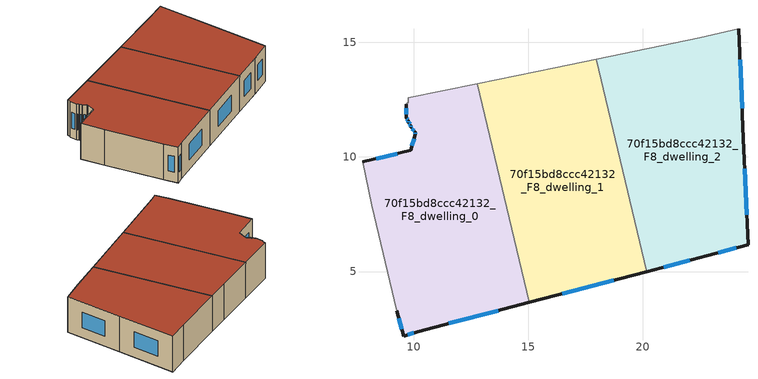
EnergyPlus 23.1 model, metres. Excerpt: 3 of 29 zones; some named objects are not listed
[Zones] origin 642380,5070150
70f15bd8ccc42132_F8_dwelling_0
 floor to 70f15bd8ccc42132_F7_dwelling_0 (EU_floor_Construction): 15.05,3.66 12.77,13.2 9.77,12.59 9.77,12.39 9.67,12.29 9.67,11.69 9.77,11.59 9.77,11.49 9.87,11.39 9.87,11.29 10.07,11.09 10.07,10.99 9.87,10.29 7.77,9.79 8.17,7.88 9.27,3.28 9.57,2.18 10.17,2.38 z24
 wall outside (EU_wall_Construction): 7.77,9.79 9.87,10.29 10.07,10.99 10.07,11.09 9.87,11.29 9.87,11.39 9.77,11.49 9.77,11.59 9.67,11.69 9.67,12.29 / 15.05,3.66 10.17,2.38 9.57,2.18 9.27,3.28 z24:27
 wall adiabatic (EU_wall_Construction): 9.27,3.28 8.17,7.88 7.77,9.79 / 9.67,12.29 9.77,12.39 9.77,12.59 12.77,13.2 z24:27
 wall to 70f15bd8ccc42132_F8_dwelling_1 (EU_wall_Construction): 12.77,13.2 15.05,3.66 z24:27
 window (EU_Window_Construction): 8.36,9.93 9.28,10.15 / 9.93,10.48 10.02,10.79 / 10.07,11.02 10.07,11.06 / 10.02,11.14 9.93,11.23 / 9.87,11.32 9.87,11.36 / 9.84,11.42 9.8,11.46 / 9.77,11.52 9.77,11.56 / 9.74,11.62 9.7,11.66 / 9.67,11.86 9.67,12.12 / 13.68,3.3 11.54,2.74 / 10,2.32 9.74,2.24 / 9.48,2.49 9.35,2.97 z24.84:26.16
 roof outside (EU_roof_Construction): 12.77,13.2 15.05,3.66 10.17,2.38 9.57,2.18 9.27,3.28 8.17,7.88 7.77,9.79 9.87,10.29 10.07,10.99 10.07,11.09 9.87,11.29 9.87,11.39 9.77,11.49 9.77,11.59 9.67,11.69 9.67,12.29 9.77,12.39 9.77,12.59 z27
70f15bd8ccc42132_F8_dwelling_1
 floor to 70f15bd8ccc42132_F7_dwelling_1 (EU_floor_Construction): 20.17,5 17.96,14.25 16.18,13.89 12.77,13.2 15.05,3.66 z24
 wall outside (EU_wall_Construction): 20.17,5 15.05,3.66 z24:27
 wall adiabatic (EU_wall_Construction): 12.77,13.2 16.18,13.89 17.96,14.25 z24:27
 wall to 70f15bd8ccc42132_F8_dwelling_2 (EU_wall_Construction): 17.96,14.25 20.17,5 z24:27
 window (EU_Window_Construction): 18.74,4.62 16.48,4.03 z24.84:26.16
 roof outside (EU_roof_Construction): 17.96,14.25 20.17,5 15.05,3.66 12.77,13.2 16.18,13.89 z27
70f15bd8ccc42132_F8_dwelling_2
 floor to 70f15bd8ccc42132_F7_dwelling_2 (EU_floor_Construction): 24.58,6.18 24.38,10.78 24.18,15.59 22.48,15.19 17.96,14.25 20.17,5 22.78,5.68 z24
 wall outside (EU_wall_Construction): 24.18,15.59 24.38,10.78 24.58,6.18 22.78,5.68 20.17,5 z24:27
 wall adiabatic (EU_wall_Construction): 17.96,14.25 22.48,15.19 24.18,15.59 z24:27
 window (EU_Window_Construction): 24.44,9.49 24.53,7.47 / 24.08,6.04 23.28,5.82 / 22.05,5.49 20.9,5.19 / 24.24,14.24 24.33,12.13 z24.84:26.16
 roof outside (EU_roof_Construction): 24.18,15.59 24.38,10.78 24.58,6.18 22.78,5.68 20.17,5 17.96,14.25 22.48,15.19 z27
[Building]
EU S2 Campaign: North Axis=0; Terrain=City; Solar Distribution=FullExterior
[Site:Location]
Lyon-Bron: Latitude=45.75; Longitude=5; Time Zone=1; Elevation=198
[SizingPeriod:WeatherFileDays]
AnnualSizingPeriod: Begin Month=1; Begin Day of Month=1; End Month=12; End Day of Month=31; Day of Week for Start Day=Monday; Use Weather File Daylight Saving Period=No; Use Weather File Rain and Snow Indicators=No
[MATERIAL]
EU_InternalMass_Material: Roughness=MediumRough; Thickness=0.1; Conductivity=1; Density=1800; Specific Heat=900; Thermal Absorptance=0.9; Solar Absorptance=0.7; Visible Absorptance=0.7
[MATERIAL:NOMASS] Roughness=MediumRough; Thermal Absorptance=0.9; Solar Absorptance=0.7; Visible Absorptance=0.7
Name | Thermal Resistance
EU_wall_NoMass | 0.776494
EU_roof_NoMass | 0.486893
EU_floor_NoMass | 0.421597
[WINDOWMATERIAL:SIMPLEGLAZINGSYSTEM]
EU_Window_SimpleGlazing: UFactor=4.24961; Solar Heat Gain Coefficient=0.83; Visible Transmittance=0.83
[CONSTRUCTION]
EU_wall_Construction: EU_wall_NoMass
EU_roof_Construction: EU_roof_NoMass
EU_floor_Construction: EU_floor_NoMass
EU_InternalMass_Construction: EU_InternalMass_Material
EU_Window_Construction: EU_Window_SimpleGlazing
[ZONE] Type=1; Multiplier=1; Ceiling Height=autocalculate; Floor Area=autocalculate; Part of Total Floor Area=Yes
Name | Volume
70f15bd8ccc42132_F8_dwelling_0 | 153.469
70f15bd8ccc42132_F8_dwelling_1 | 153.466
70f15bd8ccc42132_F8_dwelling_2 | 153.473
[INTERNALMASS] Construction=EU_InternalMass_Construction
Name | Zone or ZoneList | Surface Area
70f15bd8ccc42132_F8_dwelling_0_EU_InternalMass | 70f15bd8ccc42132_F8_dwelling_0 | 51.1561
70f15bd8ccc42132_F8_dwelling_1_EU_InternalMass | 70f15bd8ccc42132_F8_dwelling_1 | 51.1556
70f15bd8ccc42132_F8_dwelling_2_EU_InternalMass | 70f15bd8ccc42132_F8_dwelling_2 | 51.1575
[OTHEREQUIPMENT] Fuel Type=Electricity; Design Level Calculation Method=Watts/Area; Power per Zone Floor Area=1; Fraction Latent=0; Fraction Radiant=0; Fraction Lost=0; Carbon Dioxide Generation Rate=0; EndUse Subcategory=EU_Step8_InternalGains
Name | Zone or ZoneList or Space or SpaceList | Schedule
EU_Step8_InternalGain_70f15bd8ccc42132_F8_dwelling_0_f000 | 70f15bd8ccc42132_F8_dwelling_0 | EU_Step8_GainSchedule_70f15bd8ccc42132_F8_dwelling_0_f000
EU_Step8_InternalGain_70f15bd8ccc42132_F8_dwelling_1_f000 | 70f15bd8ccc42132_F8_dwelling_1 | EU_Step8_GainSchedule_70f15bd8ccc42132_F8_dwelling_1_f000
EU_Step8_InternalGain_70f15bd8ccc42132_F8_dwelling_2_f000 | 70f15bd8ccc42132_F8_dwelling_2 | EU_Step8_GainSchedule_70f15bd8ccc42132_F8_dwelling_2_f000
[ZONEVENTILATION:DESIGNFLOWRATE] Schedule=EU_AlwaysOn; Design Flow Rate Calculation Method=AirChanges/Hour; Air Changes per Hour=0.693814; Ventilation Type=Natural; Fan Pressure Rise=0; Fan Total Efficiency=1; Constant Term Coefficient=1; Temperature Term Coefficient=0; Velocity Term Coefficient=0; Velocity Squared Term Coefficient=0; Minimum Indoor Temperature=-100; Maximum Indoor Temperature=100; Delta Temperature=-100; Minimum Outdoor Temperature=-100; Maximum Outdoor Temperature=100; Maximum Wind Speed=40
Name | Zone or ZoneList or Space or SpaceList
EU_ConstantAir_70f15bd8ccc42132_F8_dwelling_0 | 70f15bd8ccc42132_F8_dwelling_0
EU_ConstantAir_70f15bd8ccc42132_F8_dwelling_1 | 70f15bd8ccc42132_F8_dwelling_1
EU_ConstantAir_70f15bd8ccc42132_F8_dwelling_2 | 70f15bd8ccc42132_F8_dwelling_2
[HVACTEMPLATE:ZONE:IDEALLOADSAIRSYSTEM] System Availability Schedule=EU_AlwaysOn; Maximum Heating Supply Air Temperature=50; Minimum Cooling Supply Air Temperature=13; Maximum Heating Supply Air Humidity Ratio=0.0156; Minimum Cooling Supply Air Humidity Ratio=0.0077; Heating Limit=NoLimit; Cooling Limit=NoLimit; Heating Availability Schedule=EU_AlwaysOn; Cooling Availability Schedule=EU_CoolingOff; Dehumidification Control Type=ConstantSensibleHeatRatio; Cooling Sensible Heat Ratio=0.7; Dehumidification Setpoint=60; Humidification Control Type=None; Humidification Setpoint=30; Outdoor Air Method=None; Outdoor Air Flow Rate per Person=0.00944; Outdoor Air Flow Rate per Zone Floor Area=0; Outdoor Air Flow Rate per Zone=0; Demand Controlled Ventilation Type=None; Outdoor Air Economizer Type=NoEconomizer; Heat Recovery Type=None; Sensible Heat Recovery Effectiveness=0.7; Latent Heat Recovery Effectiveness=0.65
Name | Template Thermostat
70f15bd8ccc42132_F8_dwelling_0 | EU_HeatOnly_70f15bd8ccc42132_F8_dwelling_0
70f15bd8ccc42132_F8_dwelling_1 | EU_HeatOnly_70f15bd8ccc42132_F8_dwelling_1
70f15bd8ccc42132_F8_dwelling_2 | EU_HeatOnly_70f15bd8ccc42132_F8_dwelling_2
[SIZING:ZONE] Zone Cooling Design Supply Air Temperature Input Method=SupplyAirTemperature; Zone Cooling Design Supply Air Temperature=13; Zone Heating Design Supply Air Temperature Input Method=SupplyAirTemperature; Zone Heating Design Supply Air Temperature=50; Zone Cooling Design Supply Air Humidity Ratio=0.008; Zone Heating Design Supply Air Humidity Ratio=0.008; Cooling Design Air Flow Method=DesignDay; Cooling Design Air Flow Rate=0; Cooling Minimum Air Flow per Zone Floor Area=0.000762; Cooling Minimum Air Flow=0; Cooling Minimum Air Flow Fraction=0.2; Heating Design Air Flow Method=DesignDay; Heating Design Air Flow Rate=0; Heating Maximum Air Flow per Zone Floor Area=0.002032; Heating Maximum Air Flow=0.141576; Heating Maximum Air Flow Fraction=0.3; Account for Dedicated Outdoor Air System=No; Dedicated Outdoor Air System Control Strategy=NeutralSupplyAir; Dedicated Outdoor Air Low Setpoint Temperature for Design=autosize; Dedicated Outdoor Air High Setpoint Temperature for Design=autosize; Zone Load Sizing Method=Sensible Load Only No Latent Load; Zone Latent Cooling Design Supply Air Humidity Ratio Input Method=HumidityRatioDifference; Zone Cooling Design Supply Air Humidity Ratio Difference=0.005; Zone Latent Heating Design Supply Air Humidity Ratio Input Method=HumidityRatioDifference; Zone Humidification Design Supply Air Humidity Ratio Difference=0.005
70f15bd8ccc42132_F8_dwelling_0; 70f15bd8ccc42132_F8_dwelling_1; 70f15bd8ccc42132_F8_dwelling_2
[SCHEDULE:CONSTANT]
Name | Hourly Value
EU_AlwaysOn | 1
EU_CoolingOff | 0
[SCHEDULE:FILE] Column Number=1; Rows to Skip at Top=0; Number of Hours of Data=8760; Column Separator=Comma; Interpolate to Timestep=No; Minutes per Item=60; Adjust Schedule for Daylight Savings=Yes
Name | File
EU_Step8_GainSchedule_70f15bd8ccc42132_F8_dwelling_0_f000 | ../../schedules/70f15bd8ccc42132/70f15bd8ccc42132_F8_dwelling_0_f000_gain.csv
EU_Step8_GainSchedule_70f15bd8ccc42132_F8_dwelling_1_f000 | ../../schedules/70f15bd8ccc42132/70f15bd8ccc42132_F8_dwelling_1_f000_gain.csv
EU_Step8_GainSchedule_70f15bd8ccc42132_F8_dwelling_2_f000 | ../../schedules/70f15bd8ccc42132/70f15bd8ccc42132_F8_dwelling_2_f000_gain.csv
